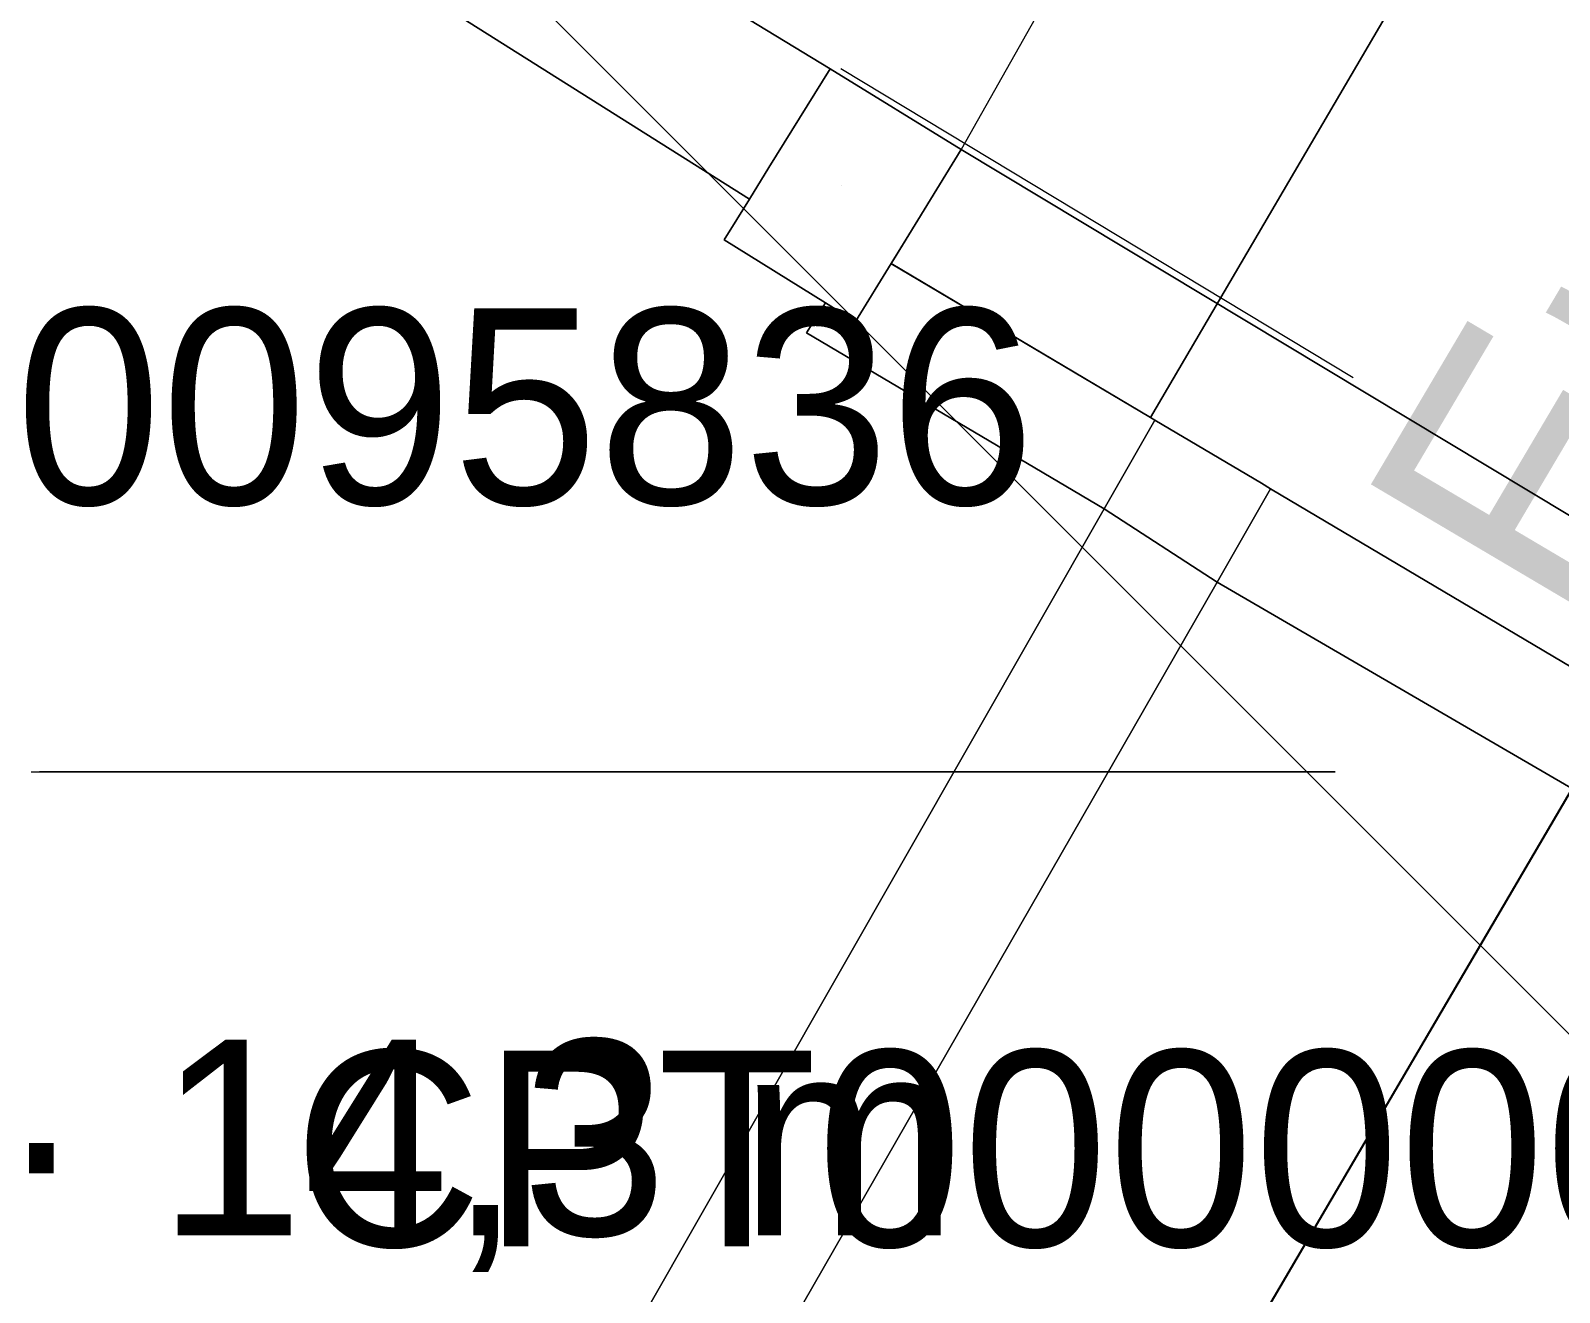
# Model space of a CAD drawing. Header units: metres. Extents: x 0 to 105485, y 0 to 425721.
# Drawn here: x 104923.51 to 104930.54, y 425423.23 to 425429.03 of the extents above; entities that cross this region are included whole.
import ezdxf
from ezdxf.enums import TextEntityAlignment as Align

# ---------------------------------------------------------------- set-up
doc = ezdxf.new("R2010")
doc.units = ezdxf.units.M
doc.header["$MEASUREMENT"] = 0
doc.linetypes.add('KG-PERCEEL-SO', pattern=[19, 5.5, -4, 5.5, -4])
for name, color, linetype, lineweight in [('B-XX-GK-KADEMUUR-G', 150, 'Continuous', 18), ('B-XX-IE-MEUBILAIR-G', 7, 'Continuous', 18), ('B-XX-IE-MEUBILAIR_WEGMEUBILAIR-G', 7, 'Continuous', 18), ('B-XX-KG-GRENS_PERCEEL-G', 150, 'KG-PERCEEL-SO', 18), ('B-XX-KW-KUNSTWERK_DEK-G', 170, 'Continuous', 18), ('B-XX-MO-ONDERZOEK_SONDERING-G', 90, 'Continuous', 18), ('B-XX-MO-ONDERZOEK_SONDERING-T', 90, 'Continuous', 18), ('B-XX-OG-BEBOUWING_STRAATNAAM-T', 7, 'Continuous', 18), ('B-XX-OG-GRENS-G', 7, 'Continuous', 18), ('B-XX-OG-WATER_HAVEN-G', 170, 'Continuous', 18), ('B-XX-VH-GESLOTENVERHARDING-G', 10, 'Continuous', 18), ('B-XX-VH-OPENVERHARDING_SIERBESTRATING-G', 90, 'Continuous', 18), ('B-XX-VH-OPENVERHARDING_STRAATBAKSTEEN-G', 90, 'Continuous', 18)]:
    doc.layers.add(name, color=color, linetype=linetype, lineweight=lineweight)
doc.layers.add('GIS-WEGVAKKEN', color=2, linetype='Continuous')

msp = doc.modelspace()

# ---------------------------------------------------------------- linework, layer by layer
at = {"layer": 'B-XX-GK-KADEMUUR-G', "ltscale": 0.5}
for points in [[(104921.258, 425432.453), (104921.034, 425432.074), (104920.957, 425431.945), (104926.818, 425428.253), (104926.907, 425428.398), (104927.189, 425428.851)], [(104927.79, 425428.48), (104927.189, 425428.851), (104926.907, 425428.398), (104926.818, 425428.253), (104926.701, 425428.065), (104927.167, 425427.776), (104927.305, 425427.69), (104927.469, 425427.957), (104927.48, 425427.974)], [(104933.003, 425424.675), (104933.057, 425424.643), (104934.318, 425423.896), (104934.403, 425423.845), (104934.677, 425424.338), (104934.696, 425424.328), (104927.79, 425428.48), (104927.48, 425427.974), (104927.469, 425427.957), (104928.661, 425427.249), (104928.681, 425427.237), (104929.171, 425426.947), (104929.213, 425426.922), (104932.395, 425425.035), (104932.926, 425424.721)]]:
    msp.add_lwpolyline(points, close=True, dxfattribs=at)
at = {"layer": 'B-XX-IE-MEUBILAIR-G', "color": 0, "true_color": 0x604a38}
msp.add_polyline3d([(104927.239, 425428.313, 3.7331), (104927.239, 425428.313, 6.7331)], dxfattribs=at)
at = {"layer": 'B-XX-IE-MEUBILAIR_WEGMEUBILAIR-G', "color": 0, "true_color": 0x604a38}
msp.add_polyline3d([(104926.607, 425427.327, 3.7253), (104926.607, 425427.327, 5.2253)], dxfattribs=at)
at = {"layer": 'B-XX-KG-GRENS_PERCEEL-G', "ltscale": 0.5, "flags": 128}
msp.add_lwpolyline([(104919.418, 425432.296), (104920.036, 425433.195), (104935.29, 425423.997), (104932.218, 425418.819), (104940.197, 425413.222), (104963.12, 425400.959), (104978.335, 425403.002)], dxfattribs=at)
at = {"layer": 'B-XX-KW-KUNSTWERK_DEK-G', "ltscale": 0.5}
msp.add_lwpolyline([(104933.841, 425438.964), (104930.926, 425434.03), (104927.79, 425428.48), (104927.468, 425427.957), (104928.661, 425427.249), (104928.681, 425427.237), (104929.171, 425426.947), (104929.213, 425426.922), (104932.395, 425425.035), (104932.926, 425424.721), (104933.003, 425424.675), (104933.057, 425424.643), (104934.318, 425423.896), (104934.403, 425423.845), (104934.696, 425424.328), (104939.785, 425432.99), (104943.514, 425439.216)], dxfattribs=at)
at = {"layer": 'B-XX-MO-ONDERZOEK_SONDERING-G', "color": 0, "true_color": 0xd62828}
msp.add_polyline3d([(104923.5152, 425425.62, 3.511), (104923.537, 425425.62, 3.491), (104923.56, 425425.62, 3.471), (104923.5972, 425425.62, 3.451), (104923.6497, 425425.62, 3.431), (104923.7235, 425425.62, 3.411), (104923.8079, 425425.62, 3.391), (104923.8639, 425425.62, 3.371), (104923.8798, 425425.62, 3.351), (104923.8975, 425425.62, 3.331), (104923.9315, 425425.62, 3.311), (104923.958, 425425.62, 3.291), (104923.978, 425425.62, 3.271), (104924.003, 425425.62, 3.251), (104924.0376, 425425.62, 3.231), (104924.0818, 425425.62, 3.211), (104924.1278, 425425.62, 3.191), (104924.1767, 425425.62, 3.171), (104924.2469, 425425.62, 3.151), (104924.3097, 425425.62, 3.131), (104924.4014, 425425.62, 3.111), (104924.4756, 425425.62, 3.091), (104924.5383, 425425.62, 3.071), (104924.6109, 425425.62, 3.051), (104924.6736, 425425.62, 3.031), (104924.7276, 425425.62, 3.011), (104924.7762, 425425.62, 2.991), (104924.7884, 425425.62, 2.971), (104924.8197, 425425.62, 2.951), (104924.798, 425425.62, 2.931), (104924.7447, 425425.62, 2.911), (104924.6784, 425425.62, 2.891), (104924.664, 425425.62, 2.871), (104924.6496, 425425.62, 2.851), (104924.6352, 425425.62, 2.831), (104924.6923, 425425.62, 2.811), (104924.7099, 425425.62, 2.791), (104924.8723, 425425.62, 2.771), (104924.9528, 425425.62, 2.751), (104924.6293, 425425.62, 2.731), (104924.5563, 425425.62, 2.711), (104924.5005, 425425.62, 2.691), (104924.4414, 425425.62, 2.671), (104924.3654, 425425.62, 2.651), (104924.2912, 425425.62, 2.631), (104924.2124, 425425.62, 2.611), (104924.1379, 425425.62, 2.591), (104924.0637, 425425.62, 2.571), (104923.998, 425425.62, 2.551), (104923.9327, 425425.62, 2.531), (104923.8768, 425425.62, 2.511), (104923.8314, 425425.62, 2.491), (104923.7983, 425425.62, 2.471), (104923.7815, 425425.62, 2.451), (104923.7737, 425425.62, 2.431), (104923.7658, 425425.62, 2.411), (104923.758, 425425.62, 2.391), (104923.7738, 425425.62, 2.371), (104923.795, 425425.62, 2.351), (104923.8485, 425425.62, 2.331), (104923.903, 425425.62, 2.311), (104923.9085, 425425.62, 2.291), (104923.9036, 425425.62, 2.271), (104923.8901, 425425.62, 2.251), (104923.8832, 425425.62, 2.231), (104923.883, 425425.62, 2.211), (104923.8874, 425425.62, 2.191), (104923.8967, 425425.62, 2.171), (104923.9287, 425425.62, 2.151), (104923.9514, 425425.62, 2.131), (104923.9782, 425425.62, 2.111), (104924.0104, 425425.62, 2.091), (104924.0481, 425425.62, 2.071), (104924.1078, 425425.62, 2.051), (104924.028, 425425.62, 2.031), (104924.0007, 425425.62, 2.011), (104923.99, 425425.62, 1.991), (104923.9793, 425425.62, 1.971), (104923.9685, 425425.62, 1.951), (104923.9468, 425425.62, 1.931), (104923.9393, 425425.62, 1.911), (104923.9319, 425425.62, 1.891), (104923.9244, 425425.62, 1.871), (104923.9132, 425425.62, 1.851), (104923.9021, 425425.62, 1.831), (104923.8909, 425425.62, 1.811), (104923.9018, 425425.62, 1.791), (104923.9127, 425425.62, 1.771), (104923.8584, 425425.62, 1.751), (104923.8408, 425425.62, 1.731), (104923.8046, 425425.62, 1.711), (104923.8022, 425425.62, 1.691), (104923.8011, 425425.62, 1.671), (104923.7925, 425425.62, 1.651), (104923.8013, 425425.62, 1.631), (104923.8105, 425425.62, 1.611), (104923.8279, 425425.62, 1.591), (104923.8453, 425425.62, 1.571), (104923.8627, 425425.62, 1.551), (104923.8121, 425425.62, 1.531), (104923.8076, 425425.62, 1.511), (104923.803, 425425.62, 1.491), (104923.7984, 425425.62, 1.471), (104923.8345, 425425.62, 1.451), (104923.8743, 425425.62, 1.431), (104923.865, 425425.62, 1.411), (104923.8557, 425425.62, 1.391), (104923.8464, 425425.62, 1.371), (104923.8433, 425425.62, 1.351), (104923.8319, 425425.62, 1.331), (104923.8289, 425425.62, 1.311), (104923.8187, 425425.62, 1.291), (104923.7877, 425425.62, 1.271), (104923.7519, 425425.62, 1.251), (104923.7297, 425425.62, 1.231), (104923.7334, 425425.62, 1.211), (104923.6584, 425425.62, 1.191), (104923.6538, 425425.62, 1.171), (104923.6493, 425425.62, 1.151), (104923.6448, 425425.62, 1.131), (104923.6723, 425425.62, 1.111), (104923.7031, 425425.62, 1.091), (104923.7542, 425425.62, 1.071), (104923.7617, 425425.62, 1.051), (104923.7583, 425425.62, 1.031), (104923.7589, 425425.62, 1.011), (104923.7136, 425425.62, 0.991), (104923.6862, 425425.62, 0.971), (104923.6539, 425425.62, 0.951), (104923.6484, 425425.62, 0.931), (104923.653, 425425.62, 0.911), (104923.6575, 425425.62, 0.891), (104923.662, 425425.62, 0.871), (104923.6845, 425425.62, 0.851), (104923.7023, 425425.62, 0.831), (104923.7458, 425425.62, 0.811), (104923.7019, 425425.62, 0.791), (104923.6988, 425425.62, 0.771), (104923.6957, 425425.62, 0.751), (104923.6926, 425425.62, 0.731), (104923.7341, 425425.62, 0.711), (104923.7755, 425425.62, 0.691), (104923.9382, 425425.62, 0.671), (104924.1009, 425425.62, 0.651), (104924.6041, 425425.62, 0.631), (104925.1073, 425425.62, 0.611), (104924.7618, 425425.62, 0.591), (104925.2636, 425425.62, 0.571), (104924.7566, 425425.62, 0.551), (104924.6441, 425425.62, 0.531), (104924.5618, 425425.62, 0.511), (104924.2565, 425425.62, 0.491), (104924.1511, 425425.62, 0.471), (104924.2089, 425425.62, 0.451), (104923.8305, 425425.62, 0.431), (104923.8254, 425425.62, 0.411), (104923.8203, 425425.62, 0.391), (104923.8152, 425425.62, 0.371), (104923.8226, 425425.62, 0.351), (104923.905, 425425.62, 0.331), (104923.9179, 425425.62, 0.311), (104923.9308, 425425.62, 0.292), (104923.9437, 425425.62, 0.272), (104923.981, 425425.62, 0.252), (104923.9535, 425425.62, 0.232), (104923.926, 425425.62, 0.212), (104923.9252, 425425.62, 0.192), (104923.9244, 425425.62, 0.172), (104923.9236, 425425.62, 0.152), (104923.8882, 425425.62, 0.132), (104923.8776, 425425.62, 0.112), (104923.8669, 425425.62, 0.092), (104923.8562, 425425.62, 0.072), (104923.8579, 425425.62, 0.052), (104923.9377, 425425.62, 0.032), (104924.0176, 425425.62, 0.012), (104924.0975, 425425.62, -0.008), (104923.6942, 425425.62, -0.028), (104923.689, 425425.62, -0.048), (104923.6838, 425425.62, -0.068), (104923.6786, 425425.62, -0.088), (104923.7103, 425425.62, -0.108), (104923.9964, 425425.62, -0.128), (104924.2457, 425425.62, -0.147), (104924.3904, 425425.62, -0.167), (104924.4605, 425425.62, -0.187), (104924.5306, 425425.62, -0.207), (104924.6007, 425425.62, -0.227), (104924.3038, 425425.62, -0.247), (104924.2817, 425425.62, -0.267), (104924.2692, 425425.62, -0.287), (104924.3424, 425425.62, -0.307), (104924.4155, 425425.62, -0.327), (104924.4886, 425425.62, -0.347), (104924.6541, 425425.62, -0.367), (104924.3512, 425425.62, -0.387), (104924.1971, 425425.62, -0.407), (104923.7607, 425425.62, -0.427), (104923.7537, 425425.62, -0.447), (104923.7467, 425425.62, -0.467), (104923.7397, 425425.62, -0.487), (104923.7632, 425425.62, -0.507), (104923.7721, 425425.62, -0.527), (104923.7726, 425425.62, -0.546), (104923.7732, 425425.62, -0.566), (104923.7737, 425425.62, -0.586), (104923.7758, 425425.62, -0.606), (104923.7778, 425425.62, -0.626), (104923.7799, 425425.62, -0.646), (104923.7969, 425425.62, -0.666), (104923.8791, 425425.62, -0.686), (104923.8011, 425425.62, -0.706), (104923.8269, 425425.62, -0.726), (104923.7453, 425425.62, -0.746), (104923.7461, 425425.62, -0.766), (104923.7387, 425425.62, -0.786), (104923.7727, 425425.62, -0.805), (104923.7548, 425425.62, -0.825), (104923.7435, 425425.62, -0.845), (104923.7323, 425425.62, -0.865), (104923.721, 425425.62, -0.885), (104923.6534, 425425.62, -0.905), (104923.6204, 425425.62, -0.925), (104923.5979, 425425.62, -0.945), (104923.5948, 425425.62, -0.965), (104923.5916, 425425.62, -0.985), (104923.5885, 425425.62, -1.005), (104923.5851, 425425.62, -1.025), (104923.5836, 425425.62, -1.045), (104923.5815, 425425.62, -1.064), (104923.5764, 425425.62, -1.084), (104923.5723, 425425.62, -1.104), (104923.5696, 425425.62, -1.124), (104923.5666, 425425.62, -1.144), (104923.5621, 425425.62, -1.164), (104923.562, 425425.62, -1.184), (104923.562, 425425.62, -1.204), (104923.5619, 425425.62, -1.224), (104923.5645, 425425.62, -1.244), (104923.5663, 425425.62, -1.264), (104923.5644, 425425.62, -1.284), (104923.5644, 425425.62, -1.304), (104923.5661, 425425.62, -1.323), (104923.5669, 425425.62, -1.343), (104923.5688, 425425.62, -1.363), (104923.5693, 425425.62, -1.383), (104923.5693, 425425.62, -1.403), (104923.5664, 425425.62, -1.423), (104923.5619, 425425.62, -1.443), (104923.5585, 425425.62, -1.463), (104923.5578, 425425.62, -1.483), (104923.5582, 425425.62, -1.503), (104923.5589, 425425.62, -1.523), (104923.5604, 425425.62, -1.543), (104923.5616, 425425.62, -1.562), (104923.561, 425425.62, -1.582), (104923.5616, 425425.62, -1.602), (104923.5611, 425425.62, -1.622), (104923.5595, 425425.62, -1.642), (104923.5598, 425425.62, -1.662), (104923.5608, 425425.62, -1.682), (104923.5611, 425425.62, -1.702), (104923.5604, 425425.62, -1.722), (104923.5593, 425425.62, -1.742), (104923.5586, 425425.62, -1.762), (104923.5591, 425425.62, -1.782), (104923.5575, 425425.62, -1.801), (104923.5584, 425425.62, -1.821), (104923.5586, 425425.62, -1.841), (104923.5582, 425425.62, -1.861), (104923.5577, 425425.62, -1.881), (104923.5577, 425425.62, -1.901), (104923.5593, 425425.62, -1.921), (104923.5602, 425425.62, -1.941), (104923.5626, 425425.62, -1.961), (104923.5641, 425425.62, -1.981), (104923.5644, 425425.62, -2.001), (104923.5641, 425425.62, -2.02), (104923.5643, 425425.62, -2.04), (104923.5615, 425425.62, -2.06), (104923.56, 425425.62, -2.08), (104923.5602, 425425.62, -2.1), (104923.5613, 425425.62, -2.12), (104923.5669, 425425.62, -2.14), (104923.5738, 425425.62, -2.16), (104923.5772, 425425.62, -2.18), (104923.5736, 425425.62, -2.2), (104923.5679, 425425.62, -2.22), (104923.5648, 425425.62, -2.239), (104923.5612, 425425.62, -2.259), (104923.5595, 425425.62, -2.279), (104923.5585, 425425.62, -2.299), (104923.5584, 425425.62, -2.319), (104923.5611, 425425.62, -2.339), (104923.565, 425425.62, -2.359), (104923.5645, 425425.62, -2.379), (104923.5614, 425425.62, -2.399), (104923.5582, 425425.62, -2.419), (104923.5544, 425425.62, -2.439), (104923.554, 425425.62, -2.458), (104923.5538, 425425.62, -2.478), (104923.5545, 425425.62, -2.498), (104923.5556, 425425.62, -2.518), (104923.5563, 425425.62, -2.538), (104923.5573, 425425.62, -2.558), (104923.5595, 425425.62, -2.578), (104923.561, 425425.62, -2.598), (104923.5632, 425425.62, -2.618), (104923.5642, 425425.62, -2.638), (104923.5657, 425425.62, -2.658), (104923.5664, 425425.62, -2.678), (104923.5667, 425425.62, -2.697), (104923.5671, 425425.62, -2.717), (104923.5674, 425425.62, -2.737), (104923.5667, 425425.62, -2.757), (104923.5652, 425425.62, -2.777), (104923.5651, 425425.62, -2.797), (104923.5648, 425425.62, -2.817), (104923.564, 425425.62, -2.837), (104923.5634, 425425.62, -2.857), (104923.5632, 425425.62, -2.877), (104923.5627, 425425.62, -2.897), (104923.5625, 425425.62, -2.916), (104923.5624, 425425.62, -2.936), (104923.5628, 425425.62, -2.956), (104923.564, 425425.62, -2.976), (104923.5642, 425425.62, -2.996), (104923.5622, 425425.62, -3.016), (104923.5611, 425425.62, -3.036), (104923.5611, 425425.62, -3.056), (104923.5621, 425425.62, -3.076), (104923.5636, 425425.62, -3.096), (104923.5634, 425425.62, -3.116), (104923.5636, 425425.62, -3.135), (104923.5641, 425425.62, -3.155), (104923.5642, 425425.62, -3.175), (104923.5638, 425425.62, -3.195), (104923.563, 425425.62, -3.215), (104923.5629, 425425.62, -3.235), (104923.5636, 425425.62, -3.255), (104923.5651, 425425.62, -3.275), (104923.5669, 425425.62, -3.295), (104923.5682, 425425.62, -3.315), (104923.5683, 425425.62, -3.335), (104923.5694, 425425.62, -3.355), (104923.5718, 425425.62, -3.374), (104923.5729, 425425.62, -3.394), (104923.5703, 425425.62, -3.414), (104923.6052, 425425.62, -3.434), (104923.6401, 425425.62, -3.454), (104923.6749, 425425.62, -3.474), (104923.6859, 425425.62, -3.494), (104923.6772, 425425.62, -3.514), (104923.6787, 425425.62, -3.534), (104923.6801, 425425.62, -3.554), (104923.6815, 425425.62, -3.574), (104923.7892, 425425.62, -3.593), (104923.8968, 425425.62, -3.613), (104924.0045, 425425.62, -3.633), (104923.917, 425425.62, -3.653), (104923.8749, 425425.62, -3.673), (104923.8716, 425425.62, -3.693), (104923.8682, 425425.62, -3.713), (104923.8649, 425425.62, -3.733), (104923.8809, 425425.62, -3.753), (104923.8964, 425425.62, -3.773), (104923.8126, 425425.62, -3.793), (104923.8156, 425425.62, -3.812), (104923.7682, 425425.62, -3.832), (104923.7304, 425425.62, -3.852), (104923.6949, 425425.62, -3.872), (104923.6231, 425425.62, -3.892), (104923.5929, 425425.62, -3.912), (104923.5807, 425425.62, -3.932), (104923.5778, 425425.62, -3.952), (104923.5728, 425425.62, -3.972), (104923.5715, 425425.62, -3.992), (104923.5719, 425425.62, -4.011), (104923.5742, 425425.62, -4.031), (104923.5744, 425425.62, -4.051), (104923.5736, 425425.62, -4.071), (104923.5722, 425425.62, -4.091), (104923.5724, 425425.62, -4.111), (104923.5721, 425425.62, -4.131), (104923.5726, 425425.62, -4.151), (104923.5733, 425425.62, -4.171), (104923.5752, 425425.62, -4.191), (104923.5763, 425425.62, -4.21), (104923.5769, 425425.62, -4.23), (104923.5754, 425425.62, -4.25), (104923.5744, 425425.62, -4.27), (104923.5738, 425425.62, -4.29), (104923.5734, 425425.62, -4.31), (104923.5718, 425425.62, -4.33), (104923.5713, 425425.62, -4.35), (104923.5708, 425425.62, -4.37), (104923.5709, 425425.62, -4.39), (104923.5704, 425425.62, -4.41), (104923.5693, 425425.62, -4.429), (104923.5691, 425425.62, -4.449), (104923.5689, 425425.62, -4.469), (104923.5681, 425425.62, -4.489), (104923.5681, 425425.62, -4.509), (104923.5678, 425425.62, -4.529), (104923.5673, 425425.62, -4.549), (104923.5679, 425425.62, -4.569), (104923.5673, 425425.62, -4.589), (104923.5677, 425425.62, -4.609), (104923.5683, 425425.62, -4.628), (104923.569, 425425.62, -4.648), (104923.5693, 425425.62, -4.668), (104923.5691, 425425.62, -4.688), (104923.5695, 425425.62, -4.708), (104923.5694, 425425.62, -4.728), (104923.5689, 425425.62, -4.748), (104923.5685, 425425.62, -4.768), (104923.5685, 425425.62, -4.788), (104923.5682, 425425.62, -4.808), (104923.5682, 425425.62, -4.827), (104923.5682, 425425.62, -4.847), (104923.5678, 425425.62, -4.867), (104923.5678, 425425.62, -4.887), (104923.5666, 425425.62, -4.907), (104923.5655, 425425.62, -4.927), (104923.565, 425425.62, -4.947), (104923.5659, 425425.62, -4.967), (104923.5642, 425425.62, -4.987), (104923.5629, 425425.62, -5.007), (104923.5623, 425425.62, -5.027), (104923.5617, 425425.62, -5.046), (104923.5612, 425425.62, -5.066), (104923.5638, 425425.62, -5.086), (104923.5649, 425425.62, -5.106), (104923.5659, 425425.62, -5.126), (104923.567, 425425.62, -5.146), (104923.5663, 425425.62, -5.166), (104923.566, 425425.62, -5.186), (104923.5664, 425425.62, -5.206), (104923.5663, 425425.62, -5.225), (104923.5661, 425425.62, -5.245), (104923.5655, 425425.62, -5.265), (104923.5643, 425425.62, -5.285), (104923.5634, 425425.62, -5.305), (104923.5627, 425425.62, -5.325), (104923.5618, 425425.62, -5.345), (104923.5617, 425425.62, -5.365), (104923.5617, 425425.62, -5.385), (104923.5608, 425425.62, -5.405), (104923.5609, 425425.62, -5.424), (104923.5625, 425425.62, -5.444), (104923.5633, 425425.62, -5.464), (104923.5644, 425425.62, -5.484), (104923.5659, 425425.62, -5.504), (104923.5668, 425425.62, -5.524), (104923.567, 425425.62, -5.544), (104923.5675, 425425.62, -5.564), (104923.5672, 425425.62, -5.584), (104923.5672, 425425.62, -5.604), (104923.5669, 425425.62, -5.623), (104923.5674, 425425.62, -5.643), (104923.5675, 425425.62, -5.663), (104923.5682, 425425.62, -5.683), (104923.5698, 425425.62, -5.703), (104923.5739, 425425.62, -5.723), (104923.5778, 425425.62, -5.743), (104923.5827, 425425.62, -5.763), (104923.5828, 425425.62, -5.783), (104923.5794, 425425.62, -5.803), (104923.5761, 425425.62, -5.822), (104923.5724, 425425.62, -5.842), (104923.5698, 425425.62, -5.862), (104923.5692, 425425.62, -5.882), (104923.5699, 425425.62, -5.902), (104923.5737, 425425.62, -5.922), (104923.5778, 425425.62, -5.942), (104923.5766, 425425.62, -5.962), (104923.5717, 425425.62, -5.982), (104923.5691, 425425.62, -6.001), (104923.568, 425425.62, -6.021), (104923.568, 425425.62, -6.041), (104923.5676, 425425.62, -6.061), (104923.5671, 425425.62, -6.081), (104923.568, 425425.62, -6.101), (104923.5683, 425425.62, -6.121), (104923.5696, 425425.62, -6.141), (104923.5704, 425425.62, -6.161), (104923.5697, 425425.62, -6.181), (104923.5693, 425425.62, -6.2), (104923.5686, 425425.62, -6.22), (104923.5692, 425425.62, -6.24), (104923.5714, 425425.62, -6.26), (104923.5734, 425425.62, -6.28), (104923.5738, 425425.62, -6.3), (104923.5737, 425425.62, -6.32), (104923.5719, 425425.62, -6.34), (104923.5706, 425425.62, -6.36), (104923.569, 425425.62, -6.379), (104923.5685, 425425.62, -6.399), (104923.5679, 425425.62, -6.42), (104923.568, 425425.62, -6.44), (104923.5693, 425425.62, -6.46), (104923.5722, 425425.62, -6.479), (104923.574, 425425.62, -6.499), (104923.5779, 425425.62, -6.519), (104923.5767, 425425.62, -6.539), (104923.5712, 425425.62, -6.559), (104923.5699, 425425.62, -6.579), (104923.5684, 425425.62, -6.599), (104923.5674, 425425.62, -6.619), (104923.5673, 425425.62, -6.639), (104923.5667, 425425.62, -6.658), (104923.5668, 425425.62, -6.678), (104923.5683, 425425.62, -6.698), (104923.5693, 425425.62, -6.718), (104923.5723, 425425.62, -6.738), (104923.5744, 425425.62, -6.758), (104923.5757, 425425.62, -6.778), (104923.5752, 425425.62, -6.798), (104923.5732, 425425.62, -6.818), (104923.5717, 425425.62, -6.837), (104923.5702, 425425.62, -6.857), (104923.5704, 425425.62, -6.877), (104923.5706, 425425.62, -6.897), (104923.5705, 425425.62, -6.917), (104923.5699, 425425.62, -6.937), (104923.5707, 425425.62, -6.957), (104923.5714, 425425.62, -6.977), (104923.5731, 425425.62, -6.997), (104923.5761, 425425.62, -7.017), (104923.5796, 425425.62, -7.036), (104923.5796, 425425.62, -7.056), (104923.5792, 425425.62, -7.076), (104923.5785, 425425.62, -7.096), (104923.5757, 425425.62, -7.116), (104923.5728, 425425.62, -7.136), (104923.577, 425425.62, -7.156), (104923.5927, 425425.62, -7.176), (104923.6588, 425425.62, -7.196), (104923.7165, 425425.62, -7.215), (104923.7892, 425425.62, -7.235), (104923.8145, 425425.62, -7.255), (104923.8556, 425425.62, -7.275), (104923.8356, 425425.62, -7.295), (104923.796, 425425.62, -7.315), (104923.7375, 425425.62, -7.335), (104923.7179, 425425.62, -7.355), (104923.717, 425425.62, -7.375), (104923.7162, 425425.62, -7.395), (104923.7154, 425425.62, -7.414), (104923.7081, 425425.62, -7.434), (104923.7008, 425425.62, -7.454), (104923.6935, 425425.62, -7.474), (104923.6766, 425425.62, -7.494), (104923.6456, 425425.62, -7.514), (104923.6277, 425425.62, -7.534), (104923.6024, 425425.62, -7.554), (104923.5863, 425425.62, -7.574), (104923.5862, 425425.62, -7.593), (104923.5861, 425425.62, -7.613), (104923.586, 425425.62, -7.633), (104923.5938, 425425.62, -7.653), (104923.6015, 425425.62, -7.673), (104923.6358, 425425.62, -7.693), (104923.6621, 425425.62, -7.713), (104923.6737, 425425.62, -7.733), (104923.6731, 425425.62, -7.753), (104923.6691, 425425.62, -7.772), (104923.6687, 425425.62, -7.792), (104923.6512, 425425.62, -7.812), (104923.6492, 425425.62, -7.832), (104923.6471, 425425.62, -7.852), (104923.6451, 425425.62, -7.872), (104923.6663, 425425.62, -7.892), (104923.6869, 425425.62, -7.912), (104923.689, 425425.62, -7.932), (104923.7141, 425425.62, -7.952), (104923.7233, 425425.62, -7.971), (104923.7585, 425425.62, -7.991), (104923.7625, 425425.62, -8.011), (104923.7625, 425425.62, -8.031), (104923.9602, 425425.62, -8.051), (104924.1578, 425425.62, -8.071), (104924.3555, 425425.62, -8.091), (104925.0632, 425425.62, -8.111), (104926.0343, 425425.62, -8.13), (104926.9464, 425425.62, -8.15), (104927.7293, 425425.62, -8.17), (104927.8677, 425425.62, -8.19), (104929.51, 425425.62, -8.21), (104929.51, 425425.62, -8.23), (104929.4807, 425425.62, -8.25), (104929.5049, 425425.62, -8.269), (104929.5045, 425425.62, -8.289), (104929.51, 425425.62, -8.309), (104929.1473, 425425.62, -8.329), (104928.3621, 425425.62, -8.349), (104927.2859, 425425.62, -8.368), (104925.7983, 425425.62, -8.388), (104924.56, 425425.62, -8.408), (104924.3753, 425425.62, -8.428), (104924.3413, 425425.62, -8.448), (104924.3072, 425425.62, -8.468), (104924.2732, 425425.62, -8.487), (104924.3144, 425425.62, -8.507), (104924.4391, 425425.62, -8.527), (104924.4785, 425425.62, -8.547), (104924.3304, 425425.62, -8.567), (104924.3046, 425425.62, -8.587), (104924.2787, 425425.62, -8.606), (104924.2529, 425425.62, -8.626), (104924.3972, 425425.62, -8.646), (104924.398, 425425.62, -8.666), (104924.4145, 425425.62, -8.686), (104924.431, 425425.62, -8.705), (104924.4475, 425425.62, -8.725), (104924.4585, 425425.62, -8.745), (104924.4991, 425425.62, -8.765), (104924.6207, 425425.62, -8.785), (104924.6025, 425425.62, -8.804), (104924.5691, 425425.62, -8.824), (104924.5337, 425425.62, -8.844), (104924.392, 425425.62, -8.864), (104924.3183, 425425.62, -8.884), (104924.2155, 425425.62, -8.903), (104924.0976, 425425.62, -8.923), (104923.9388, 425425.62, -8.943), (104923.8762, 425425.62, -8.963), (104923.7601, 425425.62, -8.983), (104923.724, 425425.62, -9.002), (104923.6708, 425425.62, -9.022), (104923.6129, 425425.62, -9.042), (104923.5957, 425425.62, -9.062), (104923.5819, 425425.62, -9.082), (104923.5757, 425425.62, -9.101), (104923.5723, 425425.62, -9.121), (104923.5658, 425425.62, -9.141), (104923.5638, 425425.62, -9.161), (104923.5636, 425425.62, -9.181), (104923.5629, 425425.62, -9.2), (104923.5627, 425425.62, -9.22), (104923.5634, 425425.62, -9.24), (104923.5664, 425425.62, -9.26), (104923.5662, 425425.62, -9.28), (104923.5653, 425425.62, -9.299), (104923.5645, 425425.62, -9.319), (104923.5652, 425425.62, -9.339), (104923.5655, 425425.62, -9.359), (104923.5656, 425425.62, -9.379), (104923.5632, 425425.62, -9.398), (104923.564, 425425.62, -9.418), (104923.5644, 425425.62, -9.438), (104923.5638, 425425.62, -9.458), (104923.5644, 425425.62, -9.478), (104923.5648, 425425.62, -9.497), (104923.5659, 425425.62, -9.517), (104923.5688, 425425.62, -9.537), (104923.57, 425425.62, -9.557), (104923.5684, 425425.62, -9.577), (104923.5681, 425425.62, -9.597), (104923.5692, 425425.62, -9.616), (104923.5699, 425425.62, -9.636), (104923.5679, 425425.62, -9.656), (104923.5684, 425425.62, -9.676), (104923.5704, 425425.62, -9.696), (104923.571, 425425.62, -9.715), (104923.5698, 425425.62, -9.735), (104923.569, 425425.62, -9.755), (104923.5687, 425425.62, -9.775), (104923.5682, 425425.62, -9.795), (104923.5662, 425425.62, -9.814), (104923.5653, 425425.62, -9.834), (104923.5648, 425425.62, -9.854), (104923.5653, 425425.62, -9.874), (104923.5651, 425425.62, -9.893), (104923.5645, 425425.62, -9.913), (104923.5643, 425425.62, -9.933), (104923.5627, 425425.62, -9.953), (104923.5642, 425425.62, -9.973), (104923.5642, 425425.62, -9.992), (104923.5643, 425425.62, -10.012), (104923.5643, 425425.62, -10.032), (104923.564, 425425.62, -10.052), (104923.5636, 425425.62, -10.072), (104923.5637, 425425.62, -10.091), (104923.5646, 425425.62, -10.111), (104923.5644, 425425.62, -10.131), (104923.5642, 425425.62, -10.151), (104923.5639, 425425.62, -10.171), (104923.564, 425425.62, -10.19), (104923.5662, 425425.62, -10.21), (104923.5698, 425425.62, -10.23), (104923.5699, 425425.62, -10.25), (104923.5689, 425425.62, -10.27), (104923.5681, 425425.62, -10.289), (104923.5685, 425425.62, -10.309), (104923.5682, 425425.62, -10.329), (104923.5678, 425425.62, -10.349), (104923.5671, 425425.62, -10.368), (104923.5674, 425425.62, -10.388), (104923.5683, 425425.62, -10.408), (104923.5701, 425425.62, -10.428), (104923.571, 425425.62, -10.448), (104923.5707, 425425.62, -10.467), (104923.5723, 425425.62, -10.487), (104923.5725, 425425.62, -10.507), (104923.5738, 425425.62, -10.527), (104923.5755, 425425.62, -10.547), (104923.577, 425425.62, -10.566), (104923.5789, 425425.62, -10.586), (104923.5817, 425425.62, -10.606), (104923.584, 425425.62, -10.626), (104923.5859, 425425.62, -10.645), (104923.5854, 425425.62, -10.665), (104923.5863, 425425.62, -10.685), (104923.5885, 425425.62, -10.705)], dxfattribs=at)
at = {"layer": 'B-XX-OG-GRENS-G'}
msp.add_polyline3d([(105062.5, 425437.5, 2.4681), (105052.5, 425432.5, 1.3605), (105042.5, 425427.5, 0.6695), (105032.5, 425422.5, 2.1811), (105027.5, 425417.5, 2.0092), (105017.5, 425412.5, 0.4799), (105007.5, 425412.5, 1.8916), (105002.5, 425412.5, 1.7311), (104997.5, 425412.5, 0.9151), (104992.5, 425412.5, 1.49), (104987.5, 425407.5, 1.7348), (104977.5, 425402.5, 1.9814), (104972.5, 425402.5, 1.9597), (104967.5, 425402.5, 1.9515), (104962.5, 425402.5, 1.9756), (104952.5, 425412.5, 3.4622), (104947.5, 425412.5, 3.482), (104937.5, 425417.5, 2.9624), (104932.5, 425422.5, 3.6411), (104927.5, 425427.5, 3.7382), (104922.5, 425432.5, 3.4533), (104917.5, 425432.5, 3.308), (104902.5, 425432.5, 2.5808)], dxfattribs=at)
at = {"layer": 'B-XX-OG-WATER_HAVEN-G', "ltscale": 0.5}
msp.add_lwpolyline([(104913.961, 425440.723), (104916.238, 425437.207), (104917.858, 425434.705), (104918.233, 425434.948), (104918.927, 425433.792), (104919.374, 425433.736), (104920.068, 425433.628), (104919.973, 425433.234), (104920.612, 425432.846), (104921.258, 425432.453), (104927.189, 425428.851), (104927.79, 425428.48), (104934.696, 425424.328), (104935.29, 425423.997), (104934.785, 425423.089), (104934.632, 425423.174), (104932.141, 425418.909)], dxfattribs=at)
at = {"layer": 'B-XX-VH-GESLOTENVERHARDING-G', "ltscale": 0.5}
for points in [[(104942.934, 425451.513), (104942.437, 425451.805), (104939.79, 425447.408), (104939.165, 425447.817), (104933.841, 425438.964), (104930.926, 425434.03), (104927.79, 425428.48), (104927.468, 425427.957), (104928.661, 425427.249), (104934.367, 425436.982)], [(104947.275, 425448.956), (104942.934, 425451.513), (104934.367, 425436.982), (104928.661, 425427.249), (104928.681, 425427.237), (104929.171, 425426.947), (104929.213, 425426.922), (104932.395, 425425.035), (104932.926, 425424.721), (104933.003, 425424.675), (104938.715, 425434.36), (104945.608, 425445.992)], [(104928.661, 425427.249), (104927.469, 425427.957), (104927.305, 425427.69), (104927.167, 425427.776), (104927.079, 425427.638), (104928.448, 425426.829), (104928.681, 425427.237)], [(104928.967, 425426.493), (104929.213, 425426.922), (104929.171, 425426.947), (104928.681, 425427.237), (104928.448, 425426.829)], [(104929.213, 425426.922), (104928.967, 425426.493), (104932.161, 425424.636), (104932.395, 425425.035)]]:
    msp.add_lwpolyline(points, close=True, dxfattribs=at)
at = {"layer": 'B-XX-VH-OPENVERHARDING_SIERBESTRATING-G', "ltscale": 0.5}
msp.add_lwpolyline([(104928.611, 425418.575), (104932.161, 425424.636), (104928.967, 425426.493), (104926.206, 425421.684), (104923.38, 425416.685)], dxfattribs=at)
at = {"layer": 'B-XX-VH-OPENVERHARDING_STRAATBAKSTEEN-G', "ltscale": 0.5}
for points in [[(104922.775, 425416.869), (104925.695, 425422.009), (104928.448, 425426.829), (104927.079, 425427.638), (104927.167, 425427.776), (104926.701, 425428.065), (104926.818, 425428.253), (104920.957, 425431.945), (104920.77, 425431.629), (104920.452, 425431.818), (104920.157, 425431.34), (104920.286, 425431.181), (104912.311, 425420.861)], [(104923.38, 425416.685), (104926.206, 425421.684), (104928.967, 425426.493), (104928.448, 425426.829), (104925.695, 425422.009), (104922.775, 425416.869)]]:
    msp.add_lwpolyline(points, dxfattribs=at)
at = {"layer": 'GIS-WEGVAKKEN'}
msp.add_lwpolyline([(104918.8891, 425404.5169), (104923.12, 425412.79), (104945.63, 425451.18), (104948.7, 425455), (104952.2267, 425460.4328)], dxfattribs=at)

# ---------------------------------------------------------------- texts
at = {"layer": 'B-XX-MO-ONDERZOEK_SONDERING-T', "color": 10, "lineweight": 18}
for s, p in [('CPT000000095836', (104922.91, 425427.3)), ('mv +3,59 · 14,3 m', (104922.91, 425423.94)), ('CPT000000095838', (104929.94, 425423.89))]:
    msp.add_text(s, height=0.9, dxfattribs=at).set_placement(p, align=Align.MIDDLE_CENTER)
at = {"layer": 'B-XX-OG-BEBOUWING_STRAATNAAM-T'}
msp.add_text('Engelenburgerbrug', height=1.25, rotation=59.4, dxfattribs=at).set_placement((104933.785, 425432.665), align=Align.MIDDLE_CENTER)

doc.saveas('drawing.dxf')
